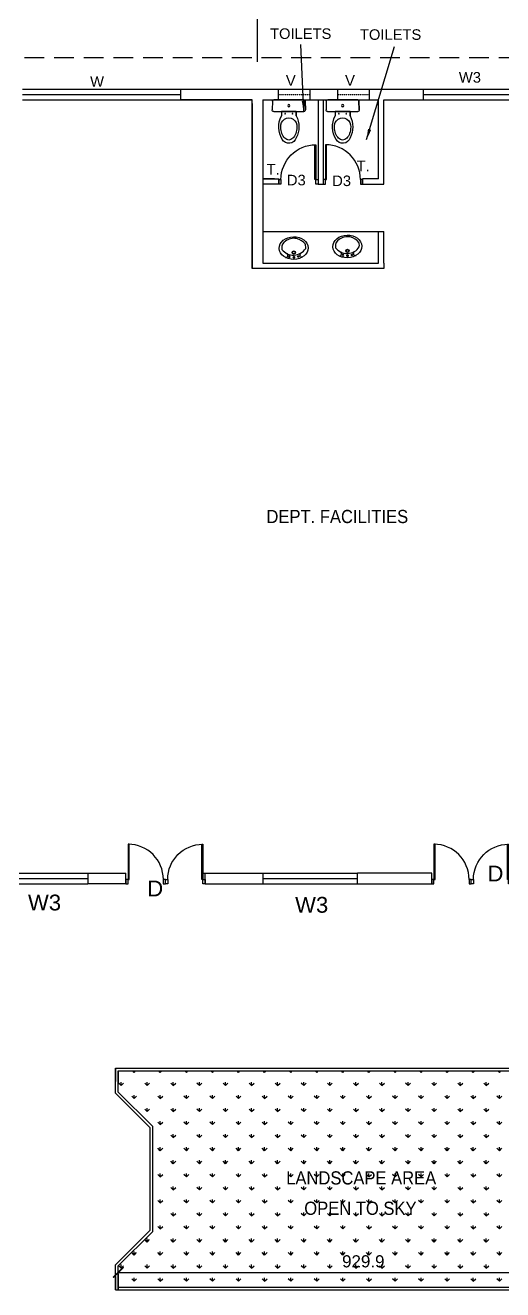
# Model space of a CAD drawing. Extents: x 53439 to 79867, y -144071 to -73305.
# Drawn here: x 63805 to 64711, y -125723 to -123325 of the extents above; entities that cross this region are included whole.
import ezdxf

# ---------------------------------------------------------------- set-up
doc = ezdxf.new("R2010")
doc.units = 0
doc.header["$LTSCALE"] = 0.1
doc.header["$MEASUREMENT"] = 0
doc.header["$PDMODE"] = 35
doc.header["$PDSIZE"] = -0.8
doc.linetypes.add('HIDDEN', pattern=[0.375, 0.25, -0.125])
doc.layers.get('0').update_dxf_attribs({"linetype": 'CONTINUOUS'})
doc.layers.get('DEFPOINTS').update_dxf_attribs({"linetype": 'CONTINUOUS'})
for name, color, linetype in [('DOOR', 30, 'CONTINUOUS'), ('HAT', 253, 'CONTINUOUS'), ('LAYER4', 130, 'CONTINUOUS'), ('TEXT', 7, 'CONTINUOUS'), ('WALL', 6, 'CONTINUOUS'), ('WIN', 102, 'CONTINUOUS')]:
    doc.layers.add(name, color=color, linetype=linetype)
doc.styles.add('1MM', font='arial.ttf')
doc.styles.add('DIM', font='arial.ttf', dxfattribs={"width": 0.7, "height": 1})
doc.styles.add('DUTCH', font='arial.ttf')
doc.dimstyles.new('KRI', dxfattribs={"dimtxt": 23, "dimasz": 20, "dimexe": 7, "dimexo": 0, "dimgap": 9, "dimtad": 1, "dimdec": 1, "dimzin": 1, "dimtxsty": '1MM', "dimblk": 'ARCHTICK', "dimcen": 0.5, "dimclrd": 252, "dimclre": 252, "dimclrt": 7, "dimaunit": 1, "dimadec": 8, "dimazin": 3, "dimtfac": 1, "dimtdec": 1, "dimtmove": 0, "dimatfit": 3})

# ---------------------------------------------------------------- blocks, each defined once
blk = doc.blocks.new('A$C764D24B9')
at = {"layer": 'DOOR'}
for points in [[(0.056, 0.111), (0.083, 0.111), (0.083, 1), (0.056, 1)], [(0, 0), (0.056, 0), (0.056, 0.111), (0, 0.111)], [(0.944, 0), (1, 0), (1, 0.111), (0.944, 0.111)]]:
    blk.add_lwpolyline(points, close=True, dxfattribs=at)
blk.add_arc((0.056, 0.111), 0.889, 0, 90, dxfattribs=at)
blk = doc.blocks.new('_ARCHTICK')
at = {"layer": 'WALL', "color": 0, "const_width": 0.15}
blk.add_lwpolyline([(-0.5, -0.5), (0.5, 0.5)], dxfattribs=at)
blk = doc.blocks.new('*D138')
at = {"layer": 'DEFPOINTS', "color": 0, "linetype": 'CONTINUOUS', "ltscale": 0.1}
for p in [(63981.6, -125693.3), (64911.5, -125690.4), (64911.5, -125693.3)]:
    blk.add_point(p, dxfattribs=at)
at = {"layer": 'WALL', "color": 252, "linetype": 'CONTINUOUS', "ltscale": 0.1}
for p, q in [((63981.6, -125693.3), (63981.6, -125683.4)), ((64911.5, -125693.3), (64911.5, -125683.4)), ((63981.6, -125690.4), (64911.5, -125690.4))]:
    blk.add_line(p, q, dxfattribs=at)
at = {"layer": 'WALL', "color": 252, "linetype": 'CONTINUOUS', "ltscale": 0.1, "xscale": 20, "yscale": 20, "zscale": 20, "rotation": 180}
blk.add_blockref('_ARCHTICK', (63981.6, -125690.4), dxfattribs=at)
at = {"layer": 'WALL', "color": 252, "linetype": 'CONTINUOUS', "ltscale": 0.1, "xscale": 20, "yscale": 20, "zscale": 20}
blk.add_blockref('_ARCHTICK', (64911.5, -125690.4), dxfattribs=at)
at = {"layer": 'WALL', "color": 7, "linetype": 'CONTINUOUS', "ltscale": 0.1, "insert": (64446.5, -125669.6), "char_height": 23, "attachment_point": 5, "style": '1MM'}
blk.add_mtext('929.9', dxfattribs=at)
blk = doc.blocks.new('WC1')
at = {"layer": 'DOOR'}
for p, q in [((-29.3, -7.5), (-29.8, -22.7)), ((24.3, -5), (-26.8, -5))]:
    blk.add_line(p, q, dxfattribs=at)
for points in [[(26.8, -7.5), (27.3, -22.7, -0.423393), (24.7, -25.4), (-27.3, -25.4, -0.423393), (-29.8, -22.7), (-29.3, -7.5, -0.405093), (-26.8, -5), (24.3, -5, -0.405093), (26.8, -7.5, -0.407682)], [(11.5, -25.4), (11.5, -33, -0.265683), (10, -73.3, -0.649464), (-14.1, -70.9, -0.243179), (-14, -33), (-14, -25.4), (11.5, -25.4)], [(12.6, -52, 1.119632), (-15.2, -52, 17.71796)]]:
    blk.add_lwpolyline(points, format="xyb", dxfattribs=at)
blk.add_lwpolyline([(-14, -25.4), (-14, -33)], dxfattribs=at)
for centre, radius in [((-1.3, -15.2), 1.91), ((-7.6, -29.2), 0.636), ((5.1, -29.2), 0.636)]:
    blk.add_circle(centre, radius, dxfattribs=at)
blk.add_arc((-26.8, -7.5), 2.54, 90, 178.2101, dxfattribs=at)
blk.add_ellipse((-1.3, -52), major_axis=(0, -22.4), ratio=0.622298, start_param=4.712389, end_param=7.853982, dxfattribs=at)
blk = doc.blocks.new('WB5')
at = {"layer": 'DOOR'}
for p, q in [((4.7, 11.3), (6.8, 10.5)), ((5.3, -11), (7.3, -10.1))]:
    blk.add_line(p, q, dxfattribs=at)
for points in [[(2.4, 0.1, 1), (5, 0.1, 1)], [(3.2, 7.9, 1), (5.9, 7.9, 1)], [(3.6, -7.7, -1), (6.3, -7.6, -1)]]:
    blk.add_lwpolyline(points, format="xyb", close=True, dxfattribs=at)
for centre, radius in [((3.7, 0.1), 1.32), ((11.8, 0.3), 2.73), ((11.8, 0.3), 2.19)]:
    blk.add_circle(centre, radius, dxfattribs=at)
for centre, radius, start, end in [((5.6, 13.6), 2.49, 151.6403, 249.4649), ((7.7, 12.8), 2.49, 249.4649, 334.3015), ((32.6, 0.8), 25.2, 127.6693, 236.45), ((18.2, 19.4), 1.66, 91.5976, 127.6693), ((6.3, -13.3), 2.49, 113.4041, 211.2287), ((8.3, -12.4), 2.49, 28.5675, 113.4041)]:
    blk.add_arc(centre, radius, start, end, dxfattribs=at)
blk.add_ellipse((19.5, 0.5), major_axis=(-0.6, 24.9), ratio=0.783308, dxfattribs=at)
blk.add_open_spline([(18.7, -20.2), (23.5, -20.6), (25, -20), (30.8, -16.4), (34.3, -10.8), (37.3, 2.3), (34.9, 9.5), (28.9, 18.7), (25, 21.3), (18.2, 21.1)], degree=3, knots=[3.262053, 3.262053, 3.262053, 3.262053, 3.577225, 3.577225, 4.479784, 4.479784, 5.382343, 5.382343, 6.141594, 6.141594, 6.141594, 6.141594], dxfattribs=at)

msp = doc.modelspace()

# ---------------------------------------------------------------- hatches: boundary and pattern name
at = {"layer": 'HAT', "linetype": 'CONTINUOUS', "ltscale": 0.1}
h = msp.add_hatch(dxfattribs=at)
h.set_pattern_fill('GRASS', color=3, scale=35, style=0)
h.set_pattern_definition([(90, (-33523.066, -111229.082), (-24.7487373, 24.7487373), [6.5625, -42.934975]), (45, (-33523.066, -111229.08), (-24.748737, 24.748737), [6.5625, -28.4375]), (135, (-33523.066, -111229.08), (-24.748737, -24.748737), [6.5625, -28.4375])])
h.paths.add_polyline_path([(64837.31, -125308.28), (63981.56, -125308.28), (63981.56, -125348.28), (64046.56, -125413.28), (64046.56, -125613.28), (63981.56, -125678.28), (63981.56, -125718.28), (64837.31, -125718.28)])
h.paths.add_polyline_path([(64401.94, -125652.13), (64491.1, -125652.13), (64491.1, -125687.11), (64401.94, -125687.11)], flags=24)
h.paths.add_polyline_path([(64328.02, -125588.15), (64554.05, -125588.15), (64554.05, -125549.35), (64328.02, -125549.35)], flags=24)
h.paths.add_polyline_path([(64293.72, -125530.56), (64591.43, -125530.56), (64591.43, -125491.78), (64293.72, -125491.78)], flags=24)

# ---------------------------------------------------------------- linework, layer by layer
at = {"layer": 'DOOR', "linetype": 'HIDDEN', "ltscale": 1500}
msp.add_line((63072.31, -123385.78), (70109.86, -123385.78), dxfattribs=at)
at = {"layer": 'LAYER4', "linetype": 'CONTINUOUS', "ltscale": 0.1}
for p, q in [((64245.65, -123393.99, 0), (64245.65, -123109.62, 0)), ((64255.65, -123715.78), (64475.65, -123715.78)), ((63976.56, -125303.28), (63976.56, -125328.28)), ((63976.56, -125350.35), (63976.56, -125303.28)), ((63976.56, -125303.28), (64916.48, -125303.28)), ((63981.56, -125308.28), (63981.56, -125333.28)), ((63981.56, -125348.28), (63981.56, -125308.28)), ((63981.56, -125308.28), (64916.48, -125308.28)), ((63976.56, -125350.35), (64041.56, -125415.35)), ((63981.56, -125348.28), (64046.56, -125413.28)), ((64041.56, -125415.88), (64041.56, -125611.21)), ((64046.56, -125413.28), (64046.56, -125613.28)), ((63976.56, -125676.21), (64041.56, -125611.21)), ((63981.56, -125678.28), (64046.56, -125613.28)), ((63976.56, -125723.28), (63976.56, -125676.21)), ((63981.56, -125723.28), (63981.56, -125678.28)), ((63976.56, -125698.28), (63976.56, -125723.28)), ((63981.56, -125693.28), (63981.56, -125723.28)), ((63976.56, -125723.28), (64916.48, -125723.28)), ((63981.56, -125718.28), (64916.48, -125718.28))]:
    msp.add_line(p, q, dxfattribs=at)
at = {"layer": 'WALL', "linetype": 'CONTINUOUS', "ltscale": 0.1}
for p, q in [((64099.81, -123445.78, 0), (64285.9, -123445.78, 0)), ((64099.81, -123445.78), (64099.81, -123465.78)), ((64155.48, -123445.78, 0), (64285.9, -123445.78, 0)), ((64285.9, -123465.78), (64285.9, -123445.78)), ((64345.9, -123445.78, 0), (64398.28, -123445.78, 0)), ((64345.9, -123445.78), (64398.28, -123445.78)), ((64345.9, -123465.78), (64345.9, -123445.78)), ((64345.9, -123445.78), (64398.28, -123445.78)), ((64345.9, -123465.78), (64345.9, -123445.78)), ((64345.9, -123465.78), (64345.9, -123445.78)), ((64345.9, -123465.78), (64345.9, -123445.78)), ((64398.28, -123465.78), (64398.28, -123445.78)), ((64398.28, -123465.78), (64398.28, -123445.78)), ((64458.28, -123445.78, 0), (64560.02, -123445.78, 0)), ((64458.28, -123445.78, 0), (64560.02, -123445.78, 0)), ((64458.28, -123445.78), (64560.02, -123445.78)), ((64458.28, -123465.78), (64458.28, -123445.78)), ((64458.28, -123465.78), (64458.28, -123445.78)), ((64560.02, -123445.78), (64560.02, -123465.78)), ((64560.02, -123445.78), (64560.02, -123465.78)), ((64235.65, -123465.78), (64099.81, -123465.78)), ((64235.65, -123785.78), (64235.65, -123465.78)), ((64235.65, -123473.28, 0), (64235.65, -123785.78, 0)), ((64255.65, -123465.78, 0), (64255.65, -123775.78, 0)), ((64360.65, -123465.78), (64360.65, -123625.78)), ((64370.65, -123465.78), (64370.65, -123625.78)), ((64398.28, -123465.78), (64395.5, -123465.78)), ((64398.28, -123465.78), (64395.5, -123465.78)), ((64475.65, -123615.78), (64475.65, -123465.78)), ((64485.65, -123625.78), (64485.65, -123465.78)), ((64278.15, -123615.78), (64255.65, -123615.78)), ((64255.65, -123615.78), (64286.1, -123615.78)), ((64286.1, -123615.78), (64286.1, -123625.78)), ((64475.65, -123615.78), (64445.19, -123615.78)), ((64445.19, -123615.78), (64445.19, -123625.78)), ((64286.1, -123625.78), (64255.65, -123625.78)), ((64445.19, -123625.78), (64485.65, -123625.78)), ((64475.65, -123775.78), (64475.65, -123715.78)), ((64475.65, -123715.78), (64485.65, -123715.78)), ((64485.65, -123775.78), (64485.65, -123715.78)), ((64485.65, -123785.78), (64235.65, -123785.78)), ((64255.65, -123775.78), (64475.65, -123775.78)), ((64445.19, -123775.78), (64475.65, -123775.78)), ((64485.65, -123775.78), (64485.65, -123785.78)), ((63923.48, -124933.28), (63923.48, -124953.28)), ((63923.48, -124933.28), (63923.48, -124953.28)), ((64142.04, -124933.28), (64255.65, -124933.28, 0)), ((64255.65, -124933.28, 0), (64255.65, -124953.28, 0)), ((64255.65, -124933.28, 0), (64255.65, -124953.28, 0)), ((64576.38, -124933.28, 0), (64435.65, -124933.28, 0)), ((64576.38, -124933.28, 0), (64435.65, -124933.28, 0)), ((64435.65, -124953.28, 0), (64435.65, -124933.28, 0)), ((64576.38, -124953.28), (64576.38, -124933.28)), ((63996.21, -124953.28), (63923.48, -124953.28)), ((63996.21, -124953.28), (63923.48, -124953.28)), ((63996.21, -124953.28, 0), (63923.48, -124953.28, 0)), ((63996.21, -124953.28, 0), (63923.48, -124953.28, 0)), ((64146.21, -124953.28), (64255.65, -124953.28, 0))]:
    msp.add_line(p, q, dxfattribs=at)
for points in [[(64345.9, -123445.78), (64398.28, -123445.78)], [(64458.28, -123445.78), (64560.02, -123445.78)], [(64099.81, -123465.78), (64235.65, -123465.78)], [(64155.48, -123465.78), (64235.65, -123465.78)], [(64235.65, -123465.78), (64155.48, -123465.78)], [(64255.65, -123465.78), (64285.9, -123465.78)], [(64345.9, -123465.78), (64398.28, -123465.78)], [(64345.9, -123465.78), (64387.94, -123465.78)], [(64345.9, -123465.78), (64387.94, -123465.78)], [(64397.94, -123465.78), (64398.28, -123465.78)], [(64397.94, -123465.78), (64398.28, -123465.78)], [(64458.28, -123465.78), (64475.65, -123465.78)], [(64458.28, -123465.78), (64475.65, -123465.78)], [(64458.28, -123465.78), (64475.65, -123465.78)], [(64485.65, -123465.78), (64500.23, -123465.78)], [(64485.65, -123465.78), (64500.23, -123465.78)], [(64485.65, -123465.78), (64500.23, -123465.78)], [(64495.09, -123465.78), (64560.02, -123465.78)], [(64510.23, -123465.78), (64560.02, -123465.78)], [(64510.23, -123465.78), (64560.02, -123465.78)], [(64510.23, -123465.78), (64560.02, -123465.78)], [(64360.65, -123625.78), (64370.65, -123625.78)], [(63923.48, -124933.28), (63996.21, -124933.28)], [(63923.48, -124933.28), (63996.21, -124933.28)], [(63996.21, -124953.28), (63996.21, -124933.28)], [(63996.21, -124953.28), (63996.21, -124933.28)], [(64146.21, -124953.28), (64146.21, -124933.28)], [(64146.21, -124953.28), (64146.21, -124933.28)], [(64435.65, -124953.28), (64576.38, -124953.28)]]:
    msp.add_lwpolyline(points, dxfattribs=at)
at = {"layer": 'WIN'}
for p, q in [((63799.81, -123445.78), (64099.81, -123445.78)), ((63799.81, -123455.78), (64099.81, -123455.78)), ((64560.02, -123445.78), (64740.02, -123445.78)), ((64560.02, -123455.78), (64740.02, -123455.78)), ((63799.81, -123465.78), (64099.81, -123465.78)), ((64560.02, -123465.78), (64740.02, -123465.78)), ((63743.48, -124933.28), (63923.48, -124933.28)), ((63743.48, -124943.28), (63923.48, -124943.28)), ((64255.65, -124933.28, 0), (64435.65, -124933.28, 0)), ((64255.65, -124943.28, 0), (64435.65, -124943.28, 0)), ((63743.48, -124953.28), (63923.48, -124953.28)), ((64255.65, -124953.28, 0), (64435.65, -124953.28, 0))]:
    msp.add_line(p, q, dxfattribs=at)
at = {"layer": 'WIN', "color": 5}
for points in [[(64285.9, -123445.78), (64290.32, -123445.78)], [(64285.9, -123445.78), (64345.9, -123445.78)], [(64332.76, -123445.78), (64345.9, -123445.78)], [(64398.28, -123445.78), (64458.28, -123445.78)], [(64285.9, -123465.78), (64345.9, -123465.78)], [(64285.9, -123465.78), (64345.9, -123465.78)], [(64398.28, -123465.78), (64458.28, -123465.78)], [(64398.28, -123465.78), (64458.28, -123465.78)]]:
    msp.add_lwpolyline(points, dxfattribs=at)
at = {"layer": 'WIN', "color": 5, "linetype": 'HIDDEN'}
for points in [[(64285.9, -123455.78), (64345.9, -123455.78)], [(64285.9, -123455.78), (64345.9, -123455.78)], [(64398.28, -123455.78), (64458.28, -123455.78)], [(64398.28, -123455.78), (64458.28, -123455.78)]]:
    msp.add_lwpolyline(points, dxfattribs=at)

# ---------------------------------------------------------------- block references
at = {"layer": 'LAYER4', "linetype": 'CONTINUOUS', "ltscale": 0.1, "xscale": -1.102362208068371, "yscale": 1.102362204808742, "zscale": 1.102362204724407}
for p in [(64303.75, -123460.27), (64405.85, -123460.27, 5.71)]:
    msp.add_blockref('WC1', p, dxfattribs=at)
at = {"layer": 'LAYER4', "linetype": 'CONTINUOUS', "ltscale": 0.1, "xscale": 1.102362208068371, "yscale": 1.102362208068371, "zscale": 1.102362208068371, "rotation": 90}
for p in [(64314.91, -123768.77, 9.72), (64416.71, -123765.69, 9.72)]:
    msp.add_blockref('WB5', p, dxfattribs=at)
at = {"layer": 'WALL', "linetype": 'CONTINUOUS', "ltscale": 0.1}
for p, xscale, yscale, zscale in [((64360.65, -123625.78), -74.54819276928902, 74.54819277208298, 74.54819277212394), ((64370.65, -123625.78), 74.54819276928902, 74.54819276928902, 74.54819276928902), ((63996.21, -124953.28), 75.00000000116415, 75.00000000116415, 75.00000000116415), ((64576.38, -124953.28), 75.00000000116415, 75.00000000116415, 75.00000000116415)]:
    msp.add_blockref('A$C764D24B9', p, dxfattribs=dict(at, xscale=xscale, yscale=yscale, zscale=zscale))
at = {"layer": 'WALL', "linetype": 'CONTINUOUS', "ltscale": 0.1, "extrusion": (0, 0, -1), "xscale": 75.00000000116415, "yscale": 75.00000000116415, "zscale": -75.00000000109135}
for p in [(-64146.21, -124953.28), (-64726.38, -124953.28)]:
    msp.add_blockref('A$C764D24B9', p, dxfattribs=at)

# ---------------------------------------------------------------- texts
at = {"style": 'DIM'}
for s, height, p in [('TOILETS', 20, (64269.54, -123350.53, 0)), ('TOILETS', 20, (64440.14, -123352.26)), ('W', 20, (63928.12, -123441.38)), ('V', 20, (64299.59, -123439.28)), ('V', 20, (64411.97, -123439.28)), ('W3', 20, (64627.89, -123433.48)), ('T.', 20, (64262.89, -123607.77, 19.44)), ('T.', 20, (64433.69, -123601.47, 19.44)), ('D3', 20, (64301.51, -123628.29, 0)), ('D3', 20, (64387.52, -123629.71, 0)), ('D', 30, (64682.08, -124948.82, 0)), ('D', 30, (64036.53, -124977.12, 0)), ('D', 30, (64036.53, -124977.12, 0)), ('W3', 30, (63810.19, -125003.78)), ('W3', 30, (64317.14, -125008.14, 0))]:
    msp.add_text(s, height=height, dxfattribs=at).set_placement(p)
at = {"layer": 'TEXT', "style": 'DUTCH', "width": 0.9}
for s, p in [('DEPT. FACILITIES', (64262.71, -124269.01, 0)), ('LANDSCAPE AREA', (64300.19, -125523.67, 0)), ('OPEN TO SKY', (64334.49, -125581.26))]:
    msp.add_text(s, height=25, dxfattribs=at).set_placement(p)

# ---------------------------------------------------------------- dimensions: what is measured, and where the dimension line sits
at = {"layer": 'WALL', "linetype": 'CONTINUOUS', "ltscale": 0.1}
dim = msp.add_linear_dim(base=(64911.48, -125690.36), p1=(63981.56, -125693.28), p2=(64911.48, -125693.28), dimstyle='KRI', dxfattribs=at)
dim.commit()
dim.dimension.update_dxf_attribs({"geometry": '*D138', "text_midpoint": (64446.52, -125669.62)})

# ---------------------------------------------------------------- leaders
for points in [[(64333.81, -123488.22), (64327.97, -123360.97)], [(64452.73, -123541.33), (64505.91, -123364.73)]]:
    msp.add_leader(points, dimstyle='KRI', override={"dimgap": 9, "dimtad": 0}, dxfattribs=at)

doc.saveas('drawing.dxf')
